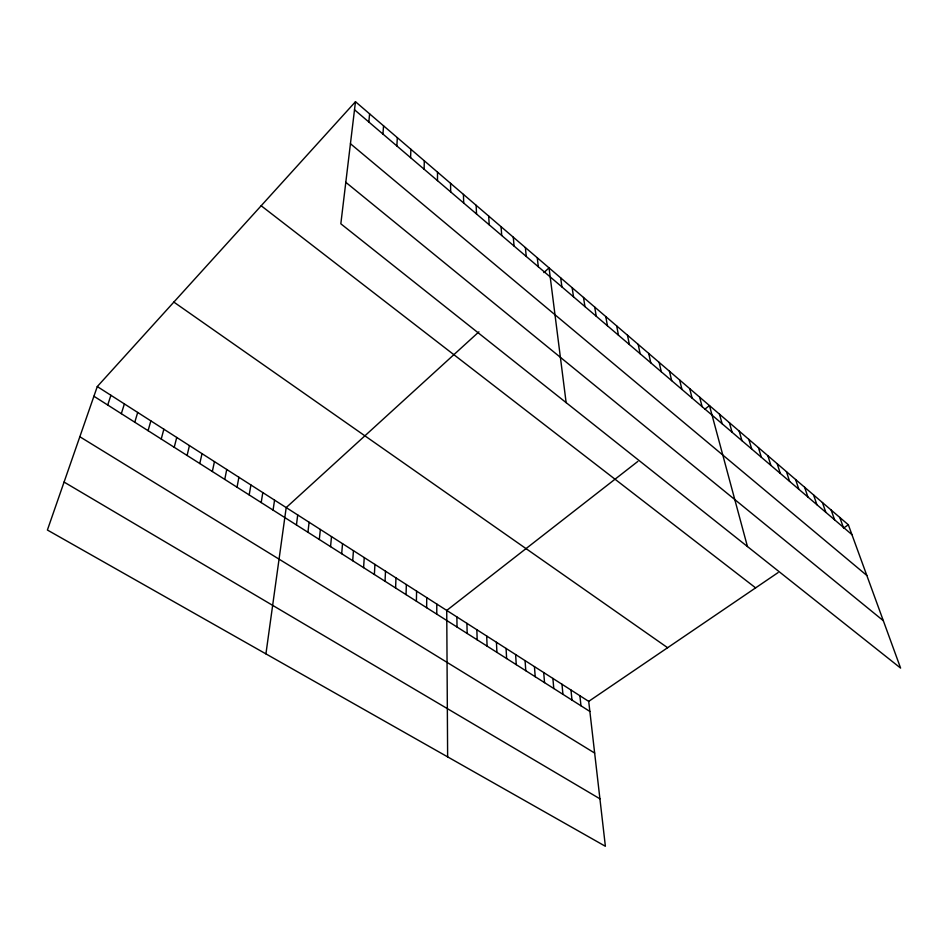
<?xml version="1.0" encoding="UTF-8"?>
<svg xmlns="http://www.w3.org/2000/svg" width="948" height="948" viewBox="0 0 948 948"><rect width="100%" height="100%" fill="white"/><g stroke="black" fill="none" stroke-linecap="round" stroke-linejoin="round"><path stroke-width="1.42" d="M437.49 180.653L437.514 172.133M436.767 614.138L436.791 604.054M426.636 607.704L426.742 597.619M416.397 601.198L416.587 591.114M424.123 169.242L424.301 160.793M406.052 594.621L406.337 584.537M395.6 587.985L395.968 577.901M410.579 157.664L410.899 149.298M385.042 581.266L385.504 571.194M374.377 574.488L374.934 564.427M396.856 145.945L397.331 137.638M363.594 567.639L364.245 557.578M352.692 560.718L353.45 550.658M382.933 134.047L383.561 125.835M341.683 553.715L342.536 543.666M330.556 546.641L331.504 536.604M368.819 121.996L369.613 113.855M319.298 539.495L320.365 529.47M307.934 532.266L309.095 522.253M355.476 101.72L340.83 223.799L900.6 668.091L848.353 524.801L355.476 101.72L97.288 386.559L47.4 530.027L605.381 846.28L588.708 701.378L97.288 386.559M296.44 524.955L297.708 514.954M265.926 653.883L286.201 507.583L478.918 331.836M273.071 510.107L274.565 500.129M261.198 502.559L262.809 492.593M249.182 494.927L250.912 484.985M237.036 487.213L238.896 477.282M224.759 479.404L226.738 469.485M212.34 471.512L214.449 461.617M199.779 463.536L202.019 453.654M187.076 455.455L189.446 445.596M174.231 447.29L176.731 437.455M161.231 439.031L163.862 429.207M148.078 430.676L150.862 420.876M134.782 422.216L137.697 412.451M121.32 413.672L124.389 403.919M107.705 405.009L110.916 395.292M543.868 272.597L549.046 267.869L566.134 402.627M637.838 461.427L446.733 610.429L447.634 756.871M705.004 409.062L709.471 405.578L747.439 546.534M588.708 701.378L778.083 572.592M843.542 528.072L848.353 524.801M64.073 482.07L599.918 798.809M79.833 436.744L594.657 753.067M93.923 396.252L589.869 711.45M173.851 302.092L667.617 647.721M261.174 205.763L755.615 587.867M345.807 182.312L883.323 620.703M350.44 143.729L866.816 575.448M354.516 109.778L851.932 534.625M839.798 517.454L843.329 527.266M831.147 510.036L834.619 519.836M822.414 502.523L825.815 512.311M813.574 494.939L816.915 504.715M804.627 487.26L807.921 497.025M795.597 479.51L798.82 489.251M786.449 471.666L789.613 481.394M777.206 463.726L780.299 473.443M767.868 455.704L770.89 465.397M758.412 447.586L761.363 457.268M748.849 439.386L751.728 449.032M739.167 431.079L741.976 440.713M729.391 422.678L732.117 432.288M719.485 414.181L722.139 423.768M699.636 397.141L702.124 406.668M689.682 388.597L692.099 398.113M679.621 379.958L681.956 389.438M669.442 371.213L671.682 380.669M659.133 362.373L661.289 371.794M648.716 353.426L650.778 362.811M638.17 344.373L640.137 353.734M627.493 335.213L629.377 344.527M616.686 325.934L618.475 335.225M605.76 316.549L607.443 325.804M594.692 307.057L596.268 316.265M583.482 297.435L584.963 306.607M572.154 287.706L573.516 296.831M560.671 277.847L561.927 286.924M537.279 257.773L538.298 266.755M579.892 695.725L580.982 705.798M570.969 690.014L572 700.086M525.358 247.547L526.27 256.47M561.974 684.243L562.934 694.327M552.885 678.424L553.786 688.509M513.283 237.178L514.077 246.053M543.714 672.547L544.543 682.631M534.447 666.61L535.205 676.706M501.065 226.691L501.717 235.507M525.085 660.614L525.773 670.71M515.629 654.558L516.245 664.655M488.682 216.061L489.215 224.818M506.078 648.444L506.623 658.54M496.444 642.27L496.906 652.366M476.133 205.289L476.536 213.999M486.703 636.025L487.094 646.121M476.856 629.721L477.176 639.817M463.43 194.387L463.691 203.026M466.926 623.357L467.151 633.454M456.877 616.923L457.031 627.019M450.561 183.331L450.679 191.911"/></g></svg>
